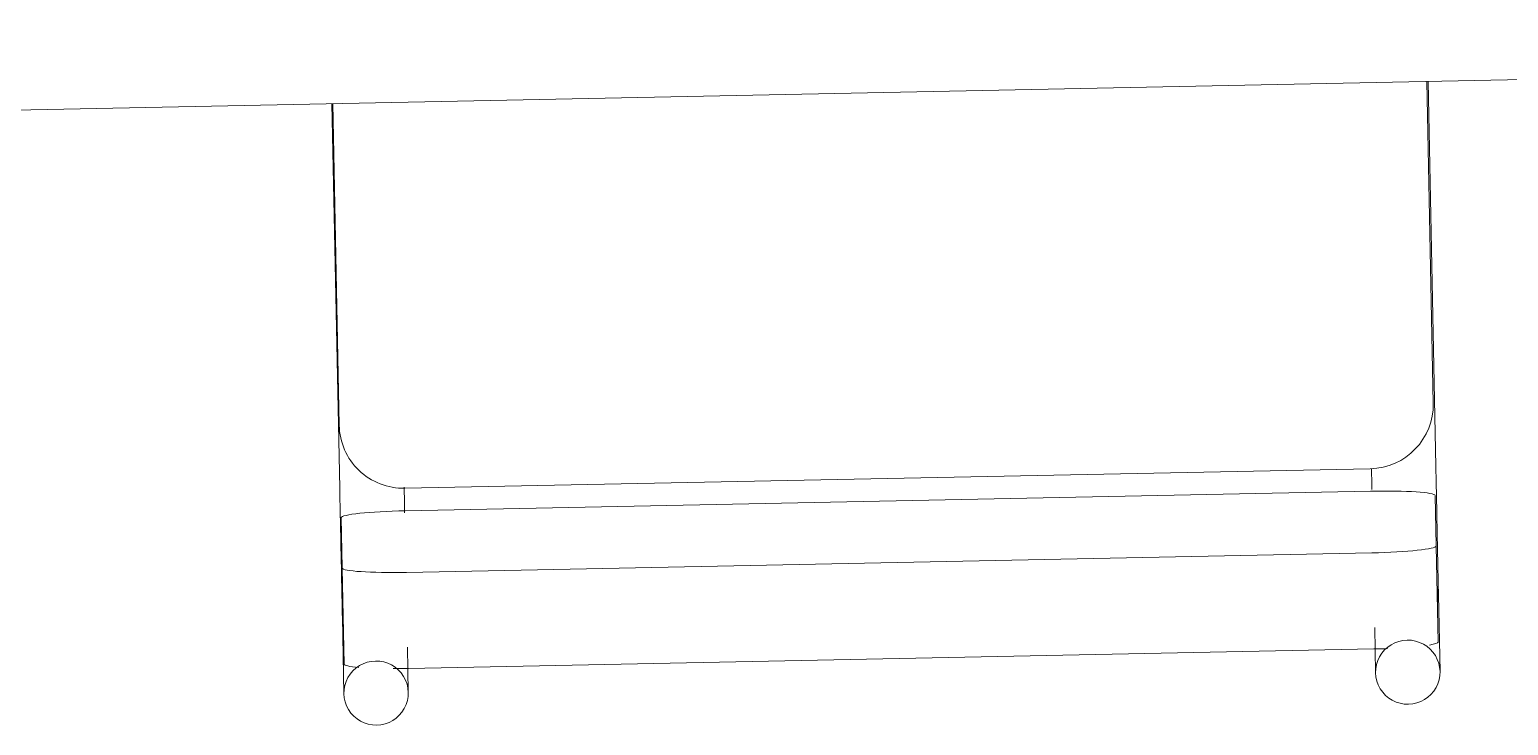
# Model space of a CAD drawing. Header units: metres. Extents: x -71 to 881, y -503 to 661.
# Drawn here: x 202.315 to 202.899, y -243.805 to -243.531 of the extents above; entities that cross this region are included whole.
import ezdxf

# ---------------------------------------------------------------- set-up
doc = ezdxf.new("R2010")
doc.units = ezdxf.units.M
doc.layers.add('07. Mobiliário', color=51, linetype='Continuous', lineweight=5)

msp = doc.modelspace()

# ---------------------------------------------------------------- linework, layer by layer
at = {"layer": '07. Mobiliário'}
for p, q in [((201.26786, -243.58341), (203.87999, -243.53057)), ((202.86883, -243.67805), (202.86626, -243.55108)), ((202.86987, -243.70305), (202.8668, -243.55107)), ((202.43427, -243.55982), (202.43735, -243.7118)), ((202.43455, -243.55981), (202.43712, -243.68679)), ((202.46303, -243.71167), (202.84395, -243.70396)), ((202.84413, -243.71283), (202.46321, -243.72053)), ((202.86997, -243.73445), (202.86957, -243.71453)), ((202.43786, -243.72326), (202.43826, -243.74318)), ((202.87074, -243.77239), (202.86997, -243.73445)), ((202.4637, -243.74488), (202.84462, -243.73717)), ((202.43826, -243.74318), (202.43903, -243.78113)), ((202.87052, -243.75102), (202.87064, -243.75667)), ((202.87151, -243.78402), (202.8709, -243.75384)), ((202.43838, -243.76259), (202.43899, -243.79277)), ((202.43867, -243.76505), (202.43857, -243.76011)), ((202.84575, -243.76664), (202.84612, -243.78454)), ((202.46438, -243.79226), (202.46402, -243.77436)), ((202.84539, -243.77512), (202.46447, -243.78283))]:
    msp.add_line(p, q, dxfattribs=at)
at = {"layer": '07. Mobiliário', "flags": 128}
for points in [[(202.84465, -243.71219), (202.84461, -243.71018), (202.84457, -243.70816), (202.84453, -243.70614), (202.84449, -243.70411)], [(202.86987, -243.70305), (202.86991, -243.70508), (202.86995, -243.7071), (202.87, -243.70913), (202.87004, -243.71114), (202.87008, -243.71314), (202.87012, -243.71512), (202.87016, -243.71708), (202.8702, -243.71902), (202.87023, -243.72094), (202.87027, -243.72282), (202.87031, -243.72468), (202.87035, -243.7265), (202.87038, -243.72828), (202.87042, -243.73002), (202.87045, -243.73172), (202.87049, -243.73338), (202.87052, -243.73498), (202.87055, -243.73654), (202.87058, -243.73804), (202.87061, -243.73948), (202.87064, -243.74087), (202.87066, -243.74219), (202.87069, -243.74345), (202.87071, -243.74465), (202.87074, -243.74578), (202.87076, -243.74685), (202.87078, -243.74784), (202.8708, -243.74876), (202.87081, -243.74961), (202.87083, -243.75038), (202.87084, -243.75108), (202.87086, -243.7517), (202.87087, -243.75225), (202.87088, -243.75271), (202.87088, -243.7531), (202.87089, -243.7534), (202.8709, -243.75363), (202.8709, -243.75377), (202.8709, -243.75383)], [(202.43838, -243.76259), (202.43838, -243.76254), (202.43837, -243.76242), (202.43837, -243.76222), (202.43836, -243.76194), (202.43836, -243.76157), (202.43835, -243.76113), (202.43834, -243.76061), (202.43832, -243.76001), (202.43831, -243.75933), (202.4383, -243.75858), (202.43828, -243.75775), (202.43826, -243.75685), (202.43824, -243.75587), (202.43822, -243.75483), (202.4382, -243.75371), (202.43817, -243.75253), (202.43815, -243.75129), (202.43812, -243.74998), (202.43809, -243.74861), (202.43806, -243.74718), (202.43803, -243.7457), (202.438, -243.74416), (202.43797, -243.74256), (202.43794, -243.74092), (202.4379, -243.73924), (202.43787, -243.73751), (202.43783, -243.73573), (202.4378, -243.73392), (202.43776, -243.73208), (202.43772, -243.7302), (202.43768, -243.72829), (202.43764, -243.72636), (202.4376, -243.7244), (202.43756, -243.72242), (202.43752, -243.72043), (202.43748, -243.71842), (202.43744, -243.7164), (202.4374, -243.71437), (202.43736, -243.71234), (202.43735, -243.7118)], [(202.46274, -243.71128), (202.46278, -243.71331), (202.46283, -243.71534), (202.46287, -243.71736), (202.46291, -243.71937), (202.46295, -243.72137)]]:
    msp.add_lwpolyline(points, dxfattribs=at)
at = {"layer": '07. Mobiliário'}
for centre, start, end in [((202.84344, -243.67857), 271.15892, 1.15892), ((202.46252, -243.68627), 181.15892, 271.15892)]:
    msp.add_arc(centre, 0.0254, start, end, dxfattribs=at)
for centre, major_axis, ratio, start_param, end_param in [((202.84418, -243.71504), (-0.02539, -0.00051), 0.087156, 3.141593, 4.712389), ((202.46325, -243.72275), (-0.02539, -0.00051), 0.087156, 4.712389, 6.283185), ((202.84458, -243.73496), (0.02539, 0.00051), 0.087156, 4.712389, 6.283185), ((202.46366, -243.74267), (0.02539, 0.00051), 0.087156, 3.141593, 4.712389), ((202.84535, -243.77291), (0.02539, 0.00051), 0.087156, 4.712389, 4.928556), ((202.85881, -243.78428), (-0.0127, -0.00026), 0.996195, 4.712389, 7.853982), ((202.85881, -243.78428), (-0.0127, -0.00026), 0.996195, 1.570796, 4.712389), ((202.84535, -243.77291), (0.02539, 0.00051), 0.087156, 5.759587, 6.283185), ((202.45168, -243.79252), (-0.0127, -0.00026), 0.996195, 4.712389, 7.853982), ((202.46442, -243.78061), (0.02539, 0.00051), 0.087156, 3.141593, 3.832227), ((202.45168, -243.79252), (-0.0127, -0.00026), 0.996195, 1.570796, 4.712389), ((202.46442, -243.78061), (0.02539, 0.00051), 0.087156, 4.469921, 4.712389)]:
    msp.add_ellipse(centre, major_axis=major_axis, ratio=ratio, start_param=start_param, end_param=end_param, dxfattribs=at)
for points in [[(202.87066, -243.75163), (202.87068, -243.75172), (202.87078, -243.75226), (202.87095, -243.75373), (202.87089, -243.75513), (202.87075, -243.75604)], [(202.43861, -243.76479), (202.4386, -243.7647), (202.4385, -243.76416), (202.43833, -243.76268), (202.43838, -243.76129), (202.43852, -243.76038)]]:
    msp.add_open_spline(points, degree=3, knots=[-0.5555556, -0.5555556, -0.5555556, -0.5555556, -0.5486111, -0.5138889, -0.4444444, -0.4444444, -0.4444444, -0.4444444], dxfattribs=at)

doc.saveas('drawing.dxf')
